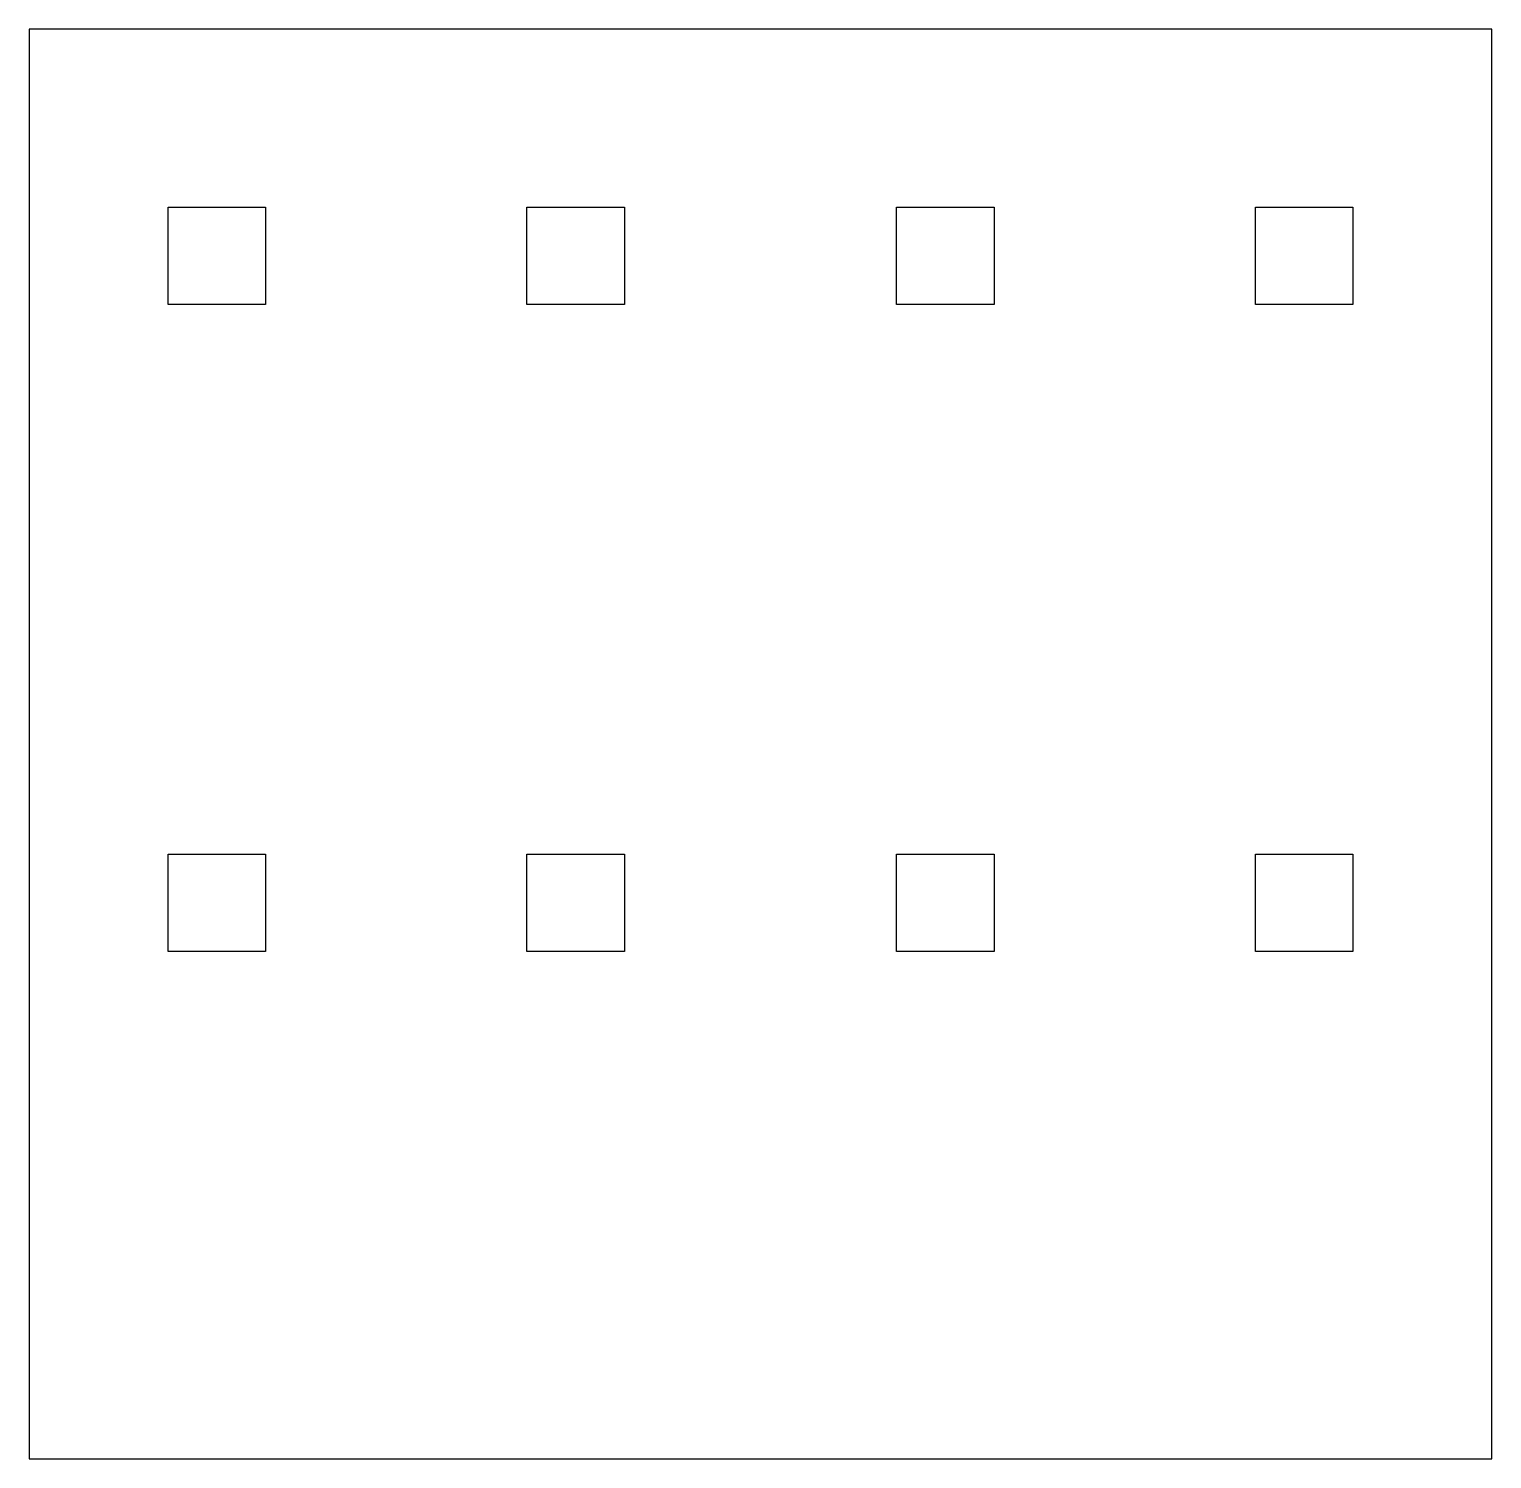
# Model space of a CAD drawing. Header units: millimetres. Extents: x 0 to 270, y 0 to 264.
import ezdxf

# ---------------------------------------------------------------- set-up
doc = ezdxf.new("R2010")
doc.units = ezdxf.units.MM
doc.layers.get('0').update_dxf_attribs({"linetype": 'CONTINUOUS'})

msp = doc.modelspace()

# ---------------------------------------------------------------- linework, layer by layer
for points in [[(270, 264), (0, 264), (0, 0), (270, 0)], [(270, 264), (0, 264), (0, 0), (270, 0)], [(43.625, 231.1665), (43.625, 213.1665), (25.625, 213.1665), (25.625, 231.1665)], [(43.625, 213.1665), (25.625, 213.1665), (25.625, 231.1665), (43.625, 231.1665)], [(109.875, 231.1665), (109.875, 213.1665), (91.875, 213.1665), (91.875, 231.1665)], [(109.875, 231.1665), (109.875, 213.1665), (91.875, 213.1665), (91.875, 231.1665)], [(178.125, 231.1665), (178.125, 213.1665), (160.125, 213.1665), (160.125, 231.1665)], [(160.125, 231.1665), (178.125, 231.1665), (178.125, 213.1665), (160.125, 213.1665)], [(244.375, 231.1665), (244.375, 213.1665), (226.375, 213.1665), (226.375, 231.1665)], [(226.375, 213.1665), (226.375, 231.1665), (244.375, 231.1665), (244.375, 213.1665)], [(43.625, 111.6665), (43.625, 93.6665), (25.625, 93.6665), (25.625, 111.6665)], [(25.625, 111.6665), (43.625, 111.6665), (43.625, 93.6665), (25.625, 93.6665)], [(109.875, 111.6665), (109.875, 93.6665), (91.875, 93.6665), (91.875, 111.6665)], [(91.875, 111.6665), (109.875, 111.6665), (109.875, 93.6665), (91.875, 93.6665)], [(178.125, 111.6665), (178.125, 93.6665), (160.125, 93.6665), (160.125, 111.6665)], [(160.125, 111.6665), (178.125, 111.6665), (178.125, 93.6665), (160.125, 93.6665)], [(244.375, 111.6665), (244.375, 93.6665), (226.375, 93.6665), (226.375, 111.6665)], [(226.375, 111.6665), (244.375, 111.6665), (244.375, 93.6665), (226.375, 93.6665)]]:
    msp.add_lwpolyline(points, close=True)

doc.saveas('drawing.dxf')
